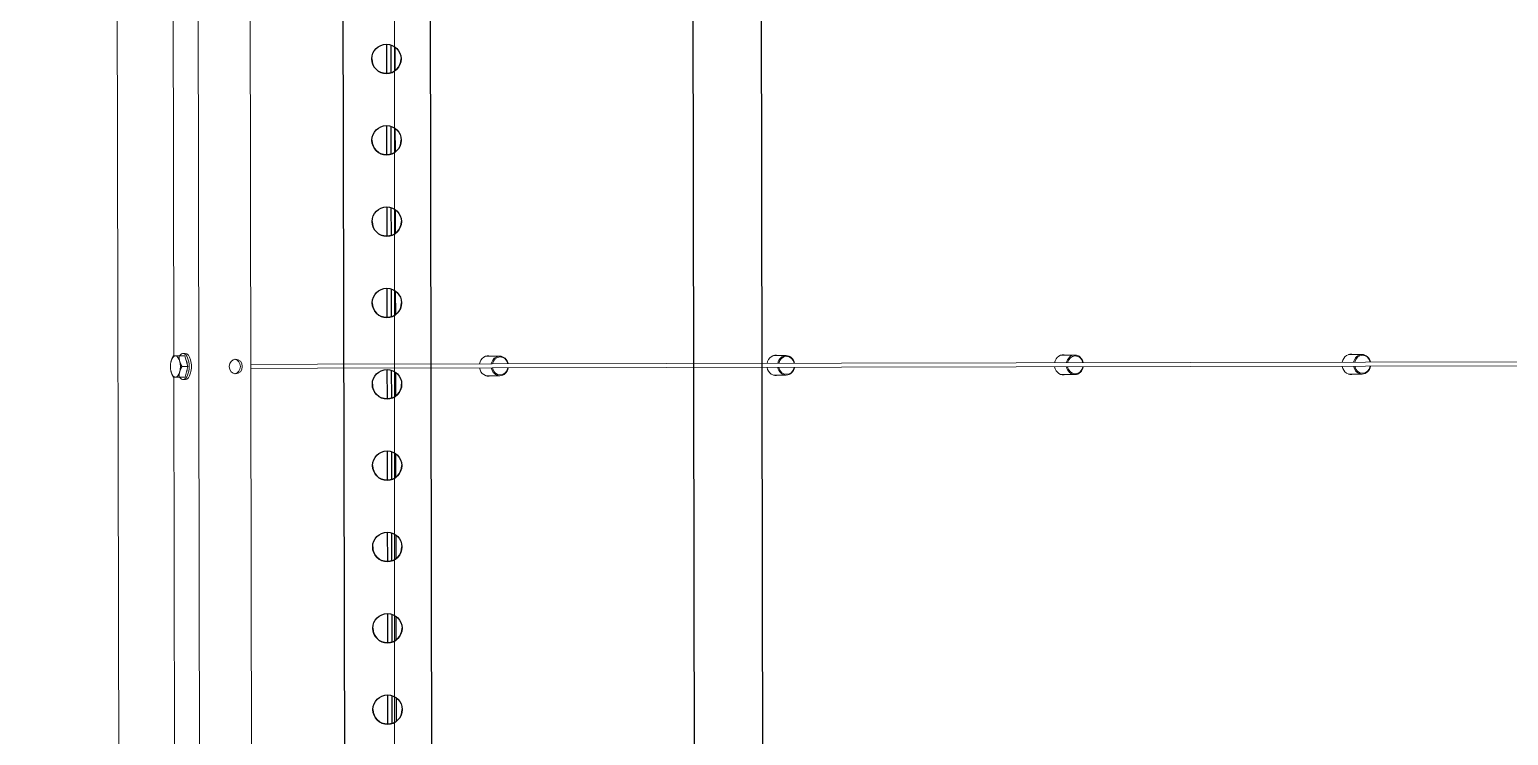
# Model space of a CAD drawing. Extents: x -3873 to 164127, y 7129 to 96529.
# Drawn here: x 85438 to 86347, y 51443 to 51877 of the extents above; entities that cross this region are included whole.
import ezdxf

# ---------------------------------------------------------------- set-up
doc = ezdxf.new("R2010")
doc.units = 0
doc.layers.get('0').update_dxf_attribs({"linetype": 'CONTINUOUS'})
doc.layers.add('KROMEKA', color=1, linetype='CONTINUOUS')
doc.layers.add('LAYOUT Kromeka', color=1, linetype='CONTINUOUS', lineweight=5)

# ---------------------------------------------------------------- blocks, each defined once
blk = doc.blocks.new('drop-GS-double')
for p, q in [((330.19, 257.15), (-330.06, 257.16)), ((-193.31, 230.54), (-211.31, 230.54)), ((-193.71, 227.89), (-210.91, 227.9)), ((-143.31, 230.54), (-161.31, 230.54)), ((-143.71, 227.89), (-160.91, 227.89)), ((-93.31, 230.54), (-111.31, 230.54)), ((-93.71, 227.89), (-110.91, 227.89)), ((-43.31, 230.54), (-61.31, 230.54)), ((-43.71, 227.89), (-60.91, 227.89)), ((6.69, 230.54), (-11.31, 230.54)), ((6.29, 227.89), (-10.91, 227.89)), ((56.69, 230.54), (38.69, 230.54)), ((56.29, 227.89), (39.09, 227.89)), ((106.69, 230.54), (88.69, 230.54)), ((106.29, 227.89), (89.09, 227.89)), ((156.69, 230.54), (138.69, 230.54)), ((156.29, 227.89), (139.09, 227.89)), ((206.69, 230.54), (188.69, 230.54)), ((206.29, 227.89), (189.09, 227.89)), ((-194.97, 225.33), (-209.65, 225.33)), ((-144.97, 225.33), (-159.65, 225.33)), ((-94.97, 225.33), (-109.65, 225.33)), ((-44.97, 225.33), (-59.65, 225.33)), ((5.03, 225.33), (-9.65, 225.33)), ((55.03, 225.33), (40.35, 225.33)), ((105.03, 225.33), (90.35, 225.33)), ((155.03, 225.33), (140.35, 225.33)), ((205.03, 225.32), (190.35, 225.32)), ((241.32, 203.64), (-241.18, 203.64)), ((-306.28, 42), (300.19, 42)), ((-300.19, 0), (300.19, 0))]:
    blk.add_line(p, q)
for centre in [(-202.31, 230.54), (-152.31, 230.54), (-102.31, 230.54), (-52.31, 230.54), (-2.31, 230.54), (47.69, 230.54), (97.69, 230.54), (147.69, 230.54), (197.69, 230.54)]:
    blk.add_circle(centre, 9)
for centre in [(-202.31, 230.54), (-152.31, 230.54), (-102.31, 230.54), (-52.31, 230.54), (-2.31, 230.54), (47.69, 230.54), (97.69, 230.54), (147.69, 230.54), (197.69, 230.54)]:
    blk.add_arc(centre, 9, 90.00136, 269.99818)
blk = doc.blocks.new('g-cl-drop-gs-double')
blk.add_blockref('drop-GS-double', (2633.59, 1448.89))
blk = doc.blocks.new('SD-30-2')
for p, q in [((763.5, 1372.55), (-771.5, 1372.55)), ((-10.5, 1338.18), (-243.39, 1338.18)), ((-6.59, 1340.05), (-6.6, 1340.05)), ((-1.41, 1340.05), (-1.4, 1340.05)), ((235.55, 1338.18), (2.5, 1338.18)), ((-12, 1332.58), (-12, 1331.16)), ((-10.5, 1331.35), (-10.5, 1334.99)), ((-4, 1329.59), (-10.5, 1331.35)), ((-4, 1329.59), (-4, 1333.23)), ((2.5, 1331.35), (-4, 1329.59)), ((2.5, 1331.35), (2.5, 1334.99)), ((4, 1332.58), (4, 1331.16)), ((-358.94, 1322.9), (351.1, 1322.9)), ((828.94, 1290.86), (-837.06, 1290.86)), ((-5.25, 1249.85), (-5.25, 1290.86)), ((-2.75, 1290.86), (-2.75, 1249.85)), ((-5.25, 331.01), (-5.25, 1249.85)), ((-2.75, 1249.85), (-2.75, 331.01)), ((-10, 1137.91), (-10, 1146.48)), ((2, 1137.91), (2, 1146.48)), ((-10, 961.88), (-10, 969.74)), ((2, 961.88), (2, 969.74)), ((-10, 784.44), (-10, 793)), ((2, 784.44), (2, 793)), ((-10, 616.27), (-10, 607.93)), ((2, 616.27), (2, 607.93))]:
    blk.add_line(p, q)
for centre, major_axis, ratio, start_param, end_param in [((-4, 1337.26), (-6.5, 0), 0.468077, 5.235988, 6.283185), ((-4, 1337.26), (-6.5, 0), 0.468077, 0, 1.047198), ((-4, 1337.26), (-6.5, 0), 0.468077, 4.18879, 5.235988), ((-4, 1337.26), (6.5, 0), 0.468077, 0, 1.047198), ((-4, 1337.26), (6.5, 0), 0.468077, 5.235988, 6.283185), ((-4, 1332.58), (-8, 0), 0.468077, 5.660817, 10.047146), ((-4, 1331.16), (-8, 0), 0.468077, 0, 3.141593), ((-4, 1332.58), (-5.7, 0), 0.468077, 0.79441, 1.299985), ((-4, 1337.26), (6.5, 0), 0.468077, 4.18879, 5.235988), ((-4, 1332.58), (-5.7, 0), 0.468077, 1.841608, 2.347182), ((-4.06, 1301.32), (-4.5, 0), 0.883688, 0.147671, 2.993922), ((-4, 1144.93), (-6.25, 0), 0.883688, 4.913747, 6.566979), ((-4, 1146.1), (-6.25, 0), 0.883688, 0.106136, 0.283794), ((-4, 1144.93), (6.25, 0), 0.883688, 5.999391, 7.652624), ((-4, 1146.1), (6.25, 0), 0.883688, 5.999391, 6.177049), ((-4, 1137.91), (-6, 0), 0.883688, 4.92226, 7.644111), ((-4, 1137.68), (-5.5, 0), 0.883688, 4.941665, 7.624705), ((-4, 1137.91), (6, 0), 0.883688, 4.92226, 7.644111), ((-4, 1137.68), (5.5, 0), 0.883688, 4.941665, 7.624705), ((-4, 968.19), (-6.25, 0), 0.883688, 4.913747, 6.566979), ((-4, 968.19), (6.25, 0), 0.883688, 5.999391, 7.652624), ((-4, 969.36), (-6.25, 0), 0.883688, 0.106136, 0.283794), ((-4, 961.88), (-6, 0), 0.883688, 4.92226, 7.644111), ((-4, 961.64), (-5.5, 0), 0.883688, 4.941665, 7.624705), ((-4, 961.88), (6, 0), 0.883688, 4.92226, 7.644111), ((-4, 961.64), (5.5, 0), 0.883688, 4.941665, 7.624705), ((-4, 969.36), (6.25, 0), 0.883688, 5.999391, 6.177049), ((-4, 791.46), (-6.25, 0), 0.883688, 4.913747, 6.566979), ((-4, 792.63), (-6.25, 0), 0.883688, 0.106136, 0.283794), ((-4, 791.46), (6.25, 0), 0.883688, 5.999391, 7.652624), ((-4, 792.63), (6.25, 0), 0.883688, 5.999391, 6.177049), ((-4, 784.44), (-6, 0), 0.883688, 4.92226, 7.644111), ((-4, 784.2), (-5.5, 0), 0.883688, 4.941665, 7.624705), ((-4, 784.44), (6, 0), 0.883688, 4.92226, 7.644111), ((-4, 784.2), (5.5, 0), 0.883688, 4.941665, 7.624705), ((-4, 614.72), (-6.25, 0), 0.883688, 4.913747, 6.566979), ((-4, 614.72), (6.25, 0), 0.883688, 5.999391, 7.652624), ((-4, 615.89), (-6.25, 0), 0.883688, 0.106136, 0.283794), ((-4, 607.93), (-6, 0), 0.883688, 4.92226, 7.644111), ((-4, 607.7), (-5.5, 0), 0.883688, 4.941665, 7.624705), ((-4, 607.93), (6, 0), 0.883688, 4.92226, 7.644111), ((-4, 607.7), (5.5, 0), 0.883688, 4.941665, 7.624705), ((-4, 615.89), (6.25, 0), 0.883688, 5.999391, 6.177049)]:
    blk.add_ellipse(centre, major_axis=major_axis, ratio=ratio, start_param=start_param, end_param=end_param)
blk.add_ellipse((-4.06, 1300.15), major_axis=(4.5, 0), ratio=0.883688)
for points, weights in [([(-10.5, 1338.5), (-8.76, 1339.49), (-7.25, 1339.89)], [1, 1.0379548493, 1]), ([(-10.5, 1337.26), (-10.5, 1338.07), (-10.5, 1338.5)], [1, 1.0379548493, 1]), ([(-10.5, 1334.99), (-10.5, 1336.44), (-10.5, 1337.26)], [1, 1.0379548493, 1]), ([(-7.25, 1339.89), (-6.93, 1339.98), (-6.6, 1340.05)], [1, 1.00787661605, 1.01248402769]), ([(-1.4, 1340.05), (-1.07, 1339.98), (-0.75, 1339.89)], [1.01248402769, 1.00787661605, 1]), ([(-0.75, 1339.89), (0.76, 1339.49), (2.5, 1338.5)], [1, 1.0379548493, 1]), ([(2.5, 1338.5), (2.5, 1338.07), (2.5, 1337.26)], [1, 1.0379548493, 1]), ([(2.5, 1337.26), (2.5, 1336.44), (2.5, 1334.99)], [1, 1.0379548493, 1]), ([(-7.25, 1334.62), (-8.76, 1335.03), (-10.5, 1334.99)], [1, 1.0379548493, 1]), ([(-4, 1333.23), (-5.74, 1334.22), (-7.25, 1334.62)], [1, 1.0379548493, 1]), ([(-0.75, 1334.62), (-2.26, 1334.22), (-4, 1333.23)], [1, 1.0379548493, 1]), ([(2.5, 1334.99), (0.76, 1335.03), (-0.75, 1334.62)], [1, 1.0379548493, 1])]:
    blk.add_rational_spline(points, weights, degree=2)
blk = doc.blocks.new('g-dropbin-2')
blk.add_blockref('SD-30-2', (2143.68, 2213.8))

msp = doc.modelspace()

# ---------------------------------------------------------------- linework, layer by layer
at = {"layer": 'LAYOUT Kromeka', "ltscale": 20}
msp.add_line((85662.06, 47010.51, -15419981.6), (85662.06, 60501.81, -15419981.6), dxfattribs=at)
at = {"layer": 'LAYOUT Kromeka', "elevation": -15419959.69}
msp.add_lwpolyline([(83727.59, 63133.87), (83721.97, 47023.65, 0.412929), (84124.92, 46618.64), (85259.11, 46618.64, 0.415704), (85662.06, 47023.65), (85662.06, 60626.61), (85662.06, 60701.85, 1), (85017.06, 60701.85), (85017.06, 60331.81), (85017.06, 56376, -1), (84371.23, 56376), (84372.61, 60367.81), (84372.59, 63130.55)], format="xyb", dxfattribs=at)

# ---------------------------------------------------------------- block references
at = {"layer": 'KROMEKA', "rotation": 90.10840459875308}
msp.add_blockref('g-cl-drop-gs-double', (87341.94, 49031.25, -15419981.6), dxfattribs=at)
at = {"layer": 'LAYOUT Kromeka', "rotation": 90.10840459875308}
msp.add_blockref('g-dropbin-2', (89082.58, 49537.27, -15419981.6), dxfattribs=at)

doc.saveas('drawing.dxf')
